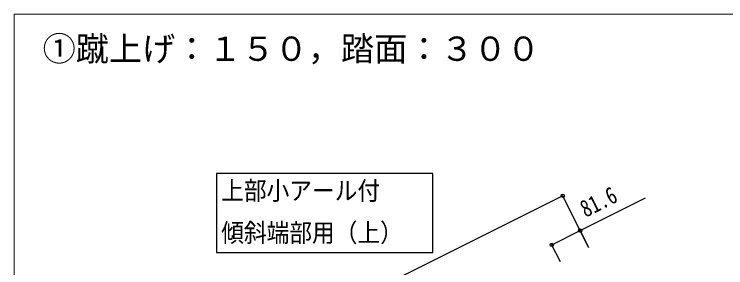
# Model space of a CAD drawing. Units: millimetres, scale not verified. Extents: x -4015 to 4015, y -2862 to 2860.
# Drawn here: x -3965 to -2141, y 2160 to 2810 of the extents above; entities that cross this region are included whole.
import ezdxf
from ezdxf.enums import TextEntityAlignment as Align

# ---------------------------------------------------------------- set-up
doc = ezdxf.new("R2010")
doc.units = ezdxf.units.MM
doc.header["$LTSCALE"] = 10
for name, color, linetype in [('0-1_USER1', 3, 'Continuous'), ('0-3_YKK_A1', 4, 'Continuous'), ('0-4_YKK_D', 6, 'Continuous')]:
    doc.layers.add(name, color=color, linetype=linetype)
doc.layers.add('0-5_YKK_ZWAK', color=92, linetype='Continuous', lineweight=18)
doc.styles.add('ＭＳ ゴシック', font='')
doc.styles.get('ＭＳ ゴシック').set_extended_font_data('MS Gothic')

msp = doc.modelspace()

# ---------------------------------------------------------------- linework, layer by layer
at = {"layer": '0-3_YKK_A1'}
msp.add_lwpolyline([(-3446.71, 2401.69), (-3446.71, 2199.14), (-2892.15, 2199.14), (-2892.15, 2401.69)], close=True, dxfattribs=at)
at = {"layer": '0-4_YKK_D'}
for p, q in [((-2558.89, 2344.76), (-3580.1, 1834.05)), ((-2493.58, 2214.18), (-2559.34, 2345.66)), ((-2492.12, 2211.26), (-2514.64, 2256.22)), ((-2565.17, 2174.91), (-2587.59, 2219.68))]:
    msp.add_line(p, q, dxfattribs=at)
msp.add_lwpolyline([(-2587.15, 2218.79), (-2514.19, 2255.32), (-2346.62, 2339.23)], dxfattribs=at)
for centre in [(-2558.89, 2344.76), (-2514.19, 2255.32), (-2587.15, 2218.79)]:
    msp.add_circle(centre, 4.25, dxfattribs=at)
at = {"layer": '0-5_YKK_ZWAK', "color": 7}
for p in [(3834.72, 2810.1), (-3965.28, -2489.9)]:
    msp.add_line(p, (-3965.28, 2810.1), dxfattribs=at)

# ---------------------------------------------------------------- texts
at = {"layer": '0-1_USER1', "style": 'ＭＳ ゴシック'}
msp.add_text('①蹴上げ：１５０，踏面：３００', height=62.32, dxfattribs=at).set_placement((-3892.5, 2671.81), align=Align.BOTTOM_LEFT)
at = {"layer": '0-3_YKK_A1', "style": 'ＭＳ ゴシック', "width": 0.9}
for s, p in [('上部小アール付', (-3434.68, 2319.87)), ('傾斜端部用（上）', (-3434.68, 2212.08))]:
    msp.add_text(s, height=47.42, dxfattribs=at).set_placement(p, align=Align.BOTTOM_LEFT)
at = {"layer": '0-4_YKK_D', "style": 'ＭＳ ゴシック', "width": 0.8}
msp.add_text('81.6', height=43.99, rotation=26.6, dxfattribs=at).set_placement((-2494.52, 2276.35), align=Align.BOTTOM_LEFT)

doc.saveas('drawing.dxf')
